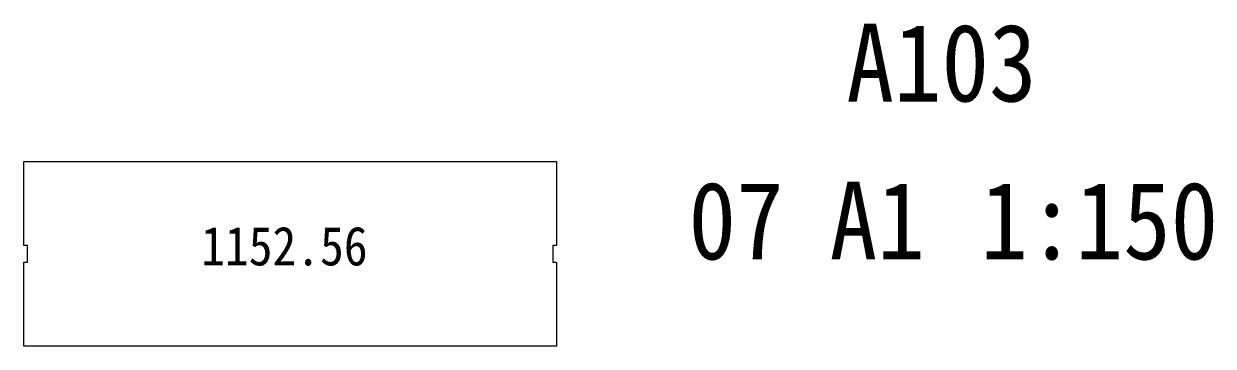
# Model space of a CAD drawing. Extents: x 1738711 to 2346805, y 1189731 to 2516152.
# Drawn here: x 1749403 to 1878195, y 1785025 to 1819919 of the extents above; entities that cross this region are included whole.
import ezdxf

# ---------------------------------------------------------------- set-up
doc = ezdxf.new("R2010")
doc.units = 0
doc.header["$LTSCALE"] = 1000
doc.header["$MEASUREMENT"] = 0
doc.layers.add('HZ', color=7, linetype='Continuous')
doc.layers.add('面积线', color=6, linetype='Continuous', lineweight=15)
doc.styles.add('黑体', font='simhei_0.ttf', dxfattribs={"width": 0.9})

msp = doc.modelspace()

# ---------------------------------------------------------------- linework, layer by layer
at = {"layer": '面积线'}
msp.add_lwpolyline([(1807103.3, 1795925.4), (1806703.3, 1795925.4), (1806703.3, 1794125.4), (1807103.3, 1794125.4), (1807103.3, 1785025.4), (1787203.3, 1785025.4), (1787203.3, 1785025.4), (1769303.3, 1785025.4), (1769303.3, 1785025.4), (1749403.3, 1785025.4), (1749403.3, 1794125.4), (1749803.3, 1794125.4), (1749803.3, 1795925.4), (1749403.3, 1795925.4), (1749403.3, 1805025.4), (1769303.3, 1805025.4), (1769303.3, 1805025.4), (1787203.3, 1805025.4), (1787203.3, 1805025.4), (1807103.3, 1805025.4), (1807103.3, 1795925.4)], dxfattribs=at)

# ---------------------------------------------------------------- texts
at = {"layer": 'HZ', "color": 40, "style": '黑体', "width": 0.9}
for s, height, p in [('A103', 8411.81, (1838474.2, 1811507.3)), ('07', 8411.81, (1821379.5, 1794418.7)), ('A1', 8411.81, (1836658.6, 1794418.7)), ('1:150', 8411.81, (1852990.7, 1794418.7)), ('1152.56', 4205.91, (1768608.5, 1793767.8))]:
    msp.add_text(s, height=height, dxfattribs=at).set_placement(p)

doc.saveas('drawing.dxf')
